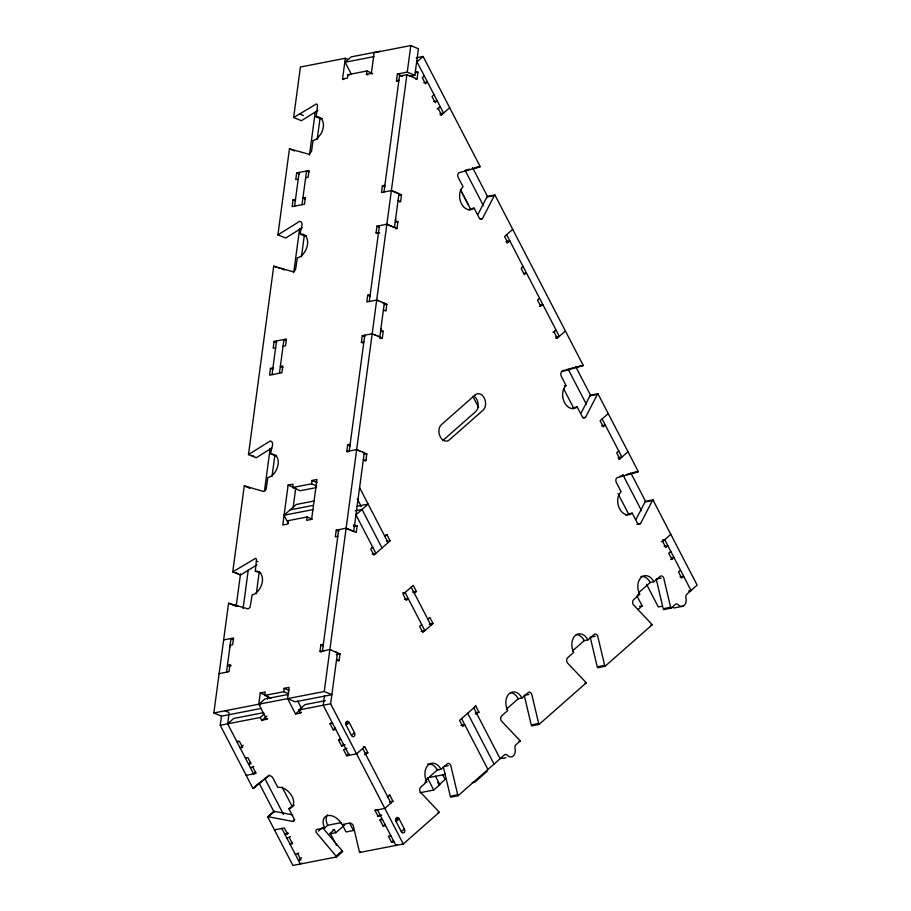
<?xml version="1.0" encoding="UTF-8"?>
<svg xmlns="http://www.w3.org/2000/svg" width="911" height="911" viewBox="0 0 911 911"><rect width="100%" height="100%" fill="white"/><g stroke="black" fill="none" stroke-linecap="round" stroke-linejoin="round"><path stroke-width="1.37" d="M260.648 572.78L255.296 571.288L256.503 559.411A3.576 2.277 -67.3 0 0 255.513 558.341L232.749 571.926L244.285 485.859L263.586 491.484L264.532 491.075A3.576 2.289 -67.3 0 0 266.171 488.911L267.868 477.523C277.741 475.747 283.765 454.748 271.034 453.94C269.884 450.82 275.577 442.177 270.362 440.935L248.475 454.578L273.721 266.171L293.035 271.797L293.968 271.387A3.576 2.289 -67.3 0 0 295.62 269.223L297.305 257.836A12.538 8.017 -67.3 0 0 302.304 255C306.813 250.32 309.558 242.531 306.13 236.507M259.772 572.29C265.067 577.87 261.912 587.128 257.13 592.036A12.447 7.914 -66.9 0 1 252.142 594.872L250.138 606.908A3.576 2.289 -67.3 0 1 248.805 608.423L247.86 608.844L228.559 603.207L213.846 712.96L221.453 716.16L261.366 708.394M229.925 646.912L231.052 638.486L233.592 639.545M318.417 831.117L322.483 827.541L342.16 850.726A3.553 2.312 48.6 0 1 342.718 851.58L336.626 856.944L292.898 865.45L267.652 816.746A3.564 2.323 48.6 0 1 268.426 816.734L292.773 821.46A3.576 2.323 48.6 0 0 293.9 818.499L288.912 808.786A12.492 8.142 48.6 0 0 292.032 796.419A12.492 8.142 48.6 0 0 277.844 787.434L272.776 777.732A3.576 2.323 48.6 0 0 269.052 775.705L253.622 788.174A3.564 2.323 48.6 0 1 252.973 788.436L220.234 725.27L221.453 716.148M313.031 140.488L311.551 151.226L309.216 154.312L289.447 148.823L277.912 234.879L299.81 221.248C305.026 222.489 299.32 231.132 300.471 234.241L304.274 235.847L301.461 256.822M271.079 698.065L264.748 695.4L265.203 692.03L260.261 692.986L258.747 704.226L260.273 704.863M267.481 698.999L267.857 696.198L260.261 692.986M264.748 695.4L283.697 691.711L284.152 688.34L289.094 687.384L287.58 698.612L295.187 701.823L331.843 694.694L324.248 691.495L213.846 712.96M367.691 74.907L366.427 74.372L366.882 71.001L371.95 73.142M353.4 524.941L357.169 525.772L356.258 532.514L346.123 528.232L336.239 530.168L335.339 536.909L337.81 536.431M382.404 302.441L384.305 303.249L380.696 330.215L383.224 331.285L382.324 338.015L372.189 333.745L362.305 335.669L361.394 342.411L362.669 342.946M397.731 81.33L396.456 80.794L397.367 74.053L407.251 72.128L414.847 75.34L418.411 48.761L410.815 45.55L374.148 52.679L371.369 73.415L366.427 74.372M380.923 328.529L379.796 336.945L377.894 336.148M395.59 219.039L394.463 227.465L386.856 224.254L376.972 226.179L376.072 232.92L377.336 233.455M317.848 110.447L301.427 120.696L293.638 117.53L300.414 67.015L345.315 58.281L347.854 59.352M226.532 672.193L230.153 645.227L232.624 644.749L233.523 638.007L223.639 639.932M236.234 605.781L240.527 573.816M231.178 665.508L229.914 664.973L229.003 671.714L219.118 673.628M272.924 367.919L270.453 368.397L269.554 375.138L281.909 372.736L282.809 365.994L280.337 366.473L282.877 367.543M283.048 346.26L285.519 345.781L286.43 339.029L274.074 341.431L273.163 348.184L275.634 347.695M295.506 199.395L293.035 199.885L292.135 206.626L304.49 204.223L305.401 197.482L302.93 197.96L305.458 199.031M305.64 177.736L308.112 177.258L309.011 170.516L296.656 172.919L295.745 179.661L298.216 179.182M272.025 374.66L276.545 340.953M294.606 206.137L299.127 172.441M255.627 772.084L253.588 773.872L227.648 723.824L229.048 713.404M243.089 608.502L248.316 569.591M279.438 373.225L283.959 339.518L286.487 340.589M302.019 204.702L306.54 170.995L309.068 172.065M264.429 491.28L270.18 448.337M293.729 272.617L299.639 228.502M309.489 155.041L315.24 112.076M322.312 118.498L320 118.498L316.197 116.893L317.54 105.574A3.576 2.289 -67.1 0 0 316.413 103.956L293.638 117.53M256.298 593.858L259.1 572.894M272.013 476.51L274.826 455.534L276.375 455.432M317.187 139.474L320 118.498M343.8 79.553L342.536 79.018L345.315 58.281M316.447 487.567L300.209 490.722L292.602 487.51L293.057 484.14L288.115 485.107L282.774 524.987L287.717 524.03L288.161 520.659L307.109 516.981L312.177 519.111M366.882 71.001L347.934 74.679L347.478 78.05L342.536 79.018M293.137 507.564L295.722 488.307L288.115 485.107M307.109 516.981L306.665 520.34L311.608 519.384L316.948 479.493L312.006 480.461L311.551 483.821L292.602 487.51M384.863 185.252L382.392 185.73L381.493 192.472L391.377 190.558L398.984 193.758L395.363 220.724L397.902 221.794L397.002 228.536L395.761 228.775M370.196 294.743L367.725 295.221L366.814 301.962L376.71 300.038L378.612 300.835M348.048 452.05L346.772 451.514L347.683 444.773L350.154 444.295M321.241 652.048L319.977 651.513L320.877 644.772L323.348 644.293M338.71 529.678L322.448 651.035L324.305 650.67M349.243 451.036L364.776 335.18M369.285 301.484L379.443 225.7M383.964 191.993L399.485 76.148L406.898 74.702L417.044 78.984L417.944 72.242L415.405 71.172M324.248 691.495L406.898 74.702M407.251 72.128L410.815 45.55M324.51 695.56L323.211 705.239L349.152 755.299M443.304 766.641L450.307 796.225A3.564 2.528 79 0 0 450.672 797.171L458.085 795.724A3.564 2.528 79 0 1 457.721 794.779L450.717 765.194A3.564 2.528 79 0 0 447.506 763.657L441.015 769.305A12.492 8.848 79 0 0 428.375 764.887A12.492 8.848 79 0 0 426.792 781.832L420.7 787.195A3.564 2.528 79 0 0 420.244 792.035L438.692 811.542A3.564 2.528 79 0 1 439.227 812.339L403.288 843.985L330.625 703.804L337.469 652.8L335.555 652.003M337.856 660.851L339.097 660.612L339.997 653.87L329.862 649.6L319.977 651.513M364.662 460.852L365.892 460.613L366.803 453.872L356.668 449.59L346.772 451.514M376.71 300.038L386.845 304.32L385.934 311.061L383.406 309.991M399.371 201.809L400.612 201.57L401.512 194.829L391.377 190.558M478.024 214.244L486.941 197.004A3.564 2.528 79 0 1 487.453 196.366L494.867 194.92L583.245 365.413A3.587 2.539 79 0 1 582.596 365.801L561.802 371.608A3.564 2.528 79 0 0 561.096 375.856L566.084 385.592A12.492 8.848 79 0 0 564.513 402.525A12.492 8.848 79 0 0 577.153 406.944L581.901 416.088A3.564 2.528 79 0 0 585.511 417.352L597.4 394.361A3.564 2.528 79 0 1 597.923 393.723L638.292 471.602A3.587 2.539 79 0 1 637.643 471.989L616.838 477.797A3.564 2.528 79 0 0 616.143 482.044L621.131 491.781A12.492 8.848 79 0 0 619.56 508.725A12.492 8.848 79 0 0 632.2 513.132L636.948 522.288A3.564 2.528 79 0 0 640.558 523.54L652.447 500.56A3.564 2.528 79 0 1 652.959 499.923L697.154 585.158L686.769 594.302A3.564 2.528 79 0 0 685.915 598.026A7.14 5.056 79 0 1 684.195 605.462A7.14 5.056 79 0 1 678.251 604.767A3.564 2.528 79 0 0 675.279 604.426L670.997 608.195L663.584 609.641A3.576 2.539 79 0 1 663.219 608.696L656.216 579.111L661.158 578.143M479.995 219.027L482.466 218.549L494.354 195.558A3.564 2.528 79 0 1 494.867 194.92M581.07 413.047L589.986 395.807A3.564 2.528 79 0 1 590.51 395.169L597.923 393.723M636.117 519.236L645.034 501.995A3.564 2.528 79 0 1 645.546 501.357L652.959 499.923M318.03 137.641L320.991 133.735A12.469 7.926 -67.1 0 0 323.28 127.005C324.236 122.529 321.754 115.799 316.197 116.893M351.259 74.076L345.121 62.233L351.213 56.869L380.046 51.255M417.022 61.846L423.114 56.482L480.188 166.611A3.564 2.528 79 0 1 479.55 166.998L458.745 172.805A3.564 2.528 79 0 0 458.039 177.053L463.039 186.789A12.492 8.848 79 0 0 461.467 203.722A12.492 8.848 79 0 0 474.107 208.141L478.844 217.285A3.564 2.528 79 0 0 482.466 218.549M424.31 75.932L422.283 77.72L425.448 83.823L427.475 82.036L423.763 82.753M434.069 94.744L432.03 96.532L435.196 102.624L437.223 100.836L433.522 101.554M437.143 109.013L440.412 106.974L439.17 107.225M440.298 115.105L441.539 114.866L449.67 107.714M512.711 229.333L504.58 236.496L507.746 242.588L509.773 240.8L506.072 241.517M288.354 523.518L284.061 515.227L296.246 504.489L314.101 501.016M539.551 298.239L537.524 300.026L540.678 306.13L542.717 304.342L540.246 304.821M552.886 332.299L556.154 330.272L554.913 330.511M556.04 338.402L557.281 338.152L565.401 331M442.928 440.446L475.724 411.567A8.916 6.32 79 0 0 474.95 396.889M384.943 536.522L386.981 534.723L390.136 540.827L373.886 555.141L370.731 549.037L372.758 547.249L371.517 547.488M227.648 723.824L233.74 718.46L263.575 712.653M220.234 725.27L260.193 717.492L264.258 713.917M608.218 413.605L600.098 420.757L603.264 426.86L605.291 425.073L601.579 425.79M238.01 740.95L236.997 741.85L239.468 741.372L242.622 747.464L240.151 747.954L243.203 745.266M260.193 717.492L261.776 720.544L266.855 716.069M261.776 720.544L267.732 718.688M414.346 593.243L416.384 591.455L413.218 585.363L403.061 594.302L406.226 600.406L408.253 598.618L404.552 599.336M301.507 712.129L300.493 713.017L298.91 709.965L305.003 704.602L325.261 700.661M287.648 698.726L295.551 713.985L300.63 709.51M250.616 762.427L248.589 764.215L251.06 763.737L247.894 757.633L245.423 758.111M250.434 767.768L253.918 766.402M421.691 624.536L419.664 626.324L422.829 632.428L432.987 623.477L429.821 617.385L427.794 619.173M618.728 450.991L616.701 452.778L619.856 458.882L627.986 451.731M252.973 788.436L259.066 783.061A3.564 2.323 48.6 0 0 259.715 782.8L269.36 775.01M253.622 788.174L258.701 783.699M335.715 729.369L333.244 729.848L330.089 723.744L331.103 722.856M333.244 729.848L335.282 728.06M346.18 725.247L349.232 722.56L354.493 732.729A2.676 1.902 79 0 1 354.163 736.361A2.676 1.902 79 0 1 351.452 735.416L346.18 725.247A2.676 1.902 79 0 1 346.522 721.614A2.676 1.902 79 0 1 349.232 722.56L345.52 723.277M345.167 744.742L341.682 746.12L338.516 740.017L339.53 739.117M351.452 735.405L354.493 732.729M341.682 746.12L343.709 744.321M267.652 816.746L273.744 811.382A3.564 2.323 48.6 0 1 274.518 811.371L292.773 814.912M269.44 815.846L274.518 811.371M347.011 748.295L343.527 749.673L346.681 755.777L356.577 753.852L364.696 746.701L367.862 752.793L364.594 754.82M346.681 755.777L348.719 753.989M288.912 808.786L291.964 806.098A12.481 8.131 48.6 0 0 294.128 805.222M292.773 821.46L294.8 819.672M287.067 832.756L285.041 834.544L288.525 833.166M286.874 838.086L290.358 836.708M292.067 842.39L290.04 844.178L292.511 843.7L289.345 837.608M336.626 856.944A3.553 2.312 48.6 0 0 336.068 856.101L316.14 832.347A3.576 2.323 48.6 0 1 317.279 829.374L324.692 827.94L327.732 825.252L341.579 822.565M295.312 854.347L298.797 852.981M301.518 857.763L298.466 860.451L300.937 859.973L297.783 853.869M343.424 825.184L344.665 824.945L335.863 832.7L334.28 829.648L330.215 833.223L336.546 845.431M475.69 714.213L478.958 712.186L475.804 706.082L459.554 720.396L462.708 726.5L464.747 724.712L461.034 725.429M661.443 541.726L662.673 541.487L670.803 534.336M301.325 863.116L300.311 864.004L281.863 828.429M387.79 796.954L389.817 795.166L392.983 801.259L384.852 808.421L374.968 810.346L378.133 816.438L381.618 815.072M374.968 810.346L375.992 809.446M670.769 551.394L668.742 553.182L671.897 559.274L673.946 557.475L672.102 557.828M378.133 816.438L380.16 814.65M336.068 856.101L342.16 850.726M385.604 825.605L383.132 826.083L379.967 819.98L380.992 819.091M425.46 780.465L438.123 769.305M506.402 709.168L518.257 698.726L521.957 698.008L528.448 692.36A3.564 2.528 79 0 1 531.66 693.897L538.663 723.482A3.587 2.539 79 0 0 539.039 724.427L531.614 725.873A3.587 2.539 79 0 1 531.25 724.928L524.246 695.344L529.189 694.376M572.381 651.046L584.236 640.615L587.937 639.886L594.428 634.25A3.564 2.528 79 0 1 597.65 635.787L604.653 665.372A3.587 2.539 79 0 0 605.018 666.317L597.605 667.752A3.587 2.539 79 0 1 597.229 666.806L590.237 637.222L595.179 636.265M638.372 592.936L650.215 582.493L653.927 581.776L660.418 576.128A3.564 2.528 79 0 1 663.629 577.665L670.633 607.25A3.576 2.539 79 0 0 670.997 608.195M653.927 581.776A12.492 8.848 79 0 0 641.276 577.358A12.492 8.848 79 0 0 639.704 594.302L633.612 599.666A3.564 2.528 79 0 0 633.156 604.505L651.604 624.012A3.564 2.528 79 0 1 652.139 624.809L605.018 666.317M383.132 826.083L385.159 824.296M324.692 827.94A12.503 8.153 48.6 0 1 327.812 815.561A12.503 8.153 48.6 0 1 342.012 824.569L349.403 823.134A3.576 2.323 48.6 0 1 353.126 825.15L359.572 852.491L360.585 851.591M680.54 570.184L678.49 571.983L681.644 578.086L683.683 576.299L679.97 577.016M396.069 821.483L399.109 818.795L404.382 828.964A2.676 1.902 79 0 1 404.04 832.597A2.676 1.902 79 0 1 401.33 831.641L396.069 821.483A2.676 1.902 79 0 1 396.399 817.85A2.676 1.902 79 0 1 399.109 818.795L395.408 819.513M638.099 609.505L642.164 605.929L636.948 595.862M420.039 792.707L433.773 790.042L439.865 784.678L435.435 776.138M401.33 831.641L404.382 828.964M390.876 835.774L388.405 836.252L391.559 842.356L393.598 840.557M396.9 844.531L395.875 845.431L377.439 809.868M458.085 795.724L504.398 754.934A3.564 2.528 79 0 1 507.37 755.276A7.14 5.056 79 0 0 513.314 755.971A7.14 5.056 79 0 0 515.034 748.535A3.564 2.528 79 0 1 515.888 744.811L520.181 741.042A3.564 2.528 79 0 0 519.634 740.244L501.198 720.738A3.564 2.528 79 0 1 501.642 715.898L507.734 710.534A12.492 8.848 79 0 1 509.317 693.59A12.492 8.848 79 0 1 521.957 698.008M539.039 724.427L586.16 682.92A3.564 2.528 79 0 0 585.625 682.123L567.177 662.616A3.564 2.528 79 0 1 567.633 657.776L573.725 652.413A12.492 8.848 79 0 1 575.296 635.479A12.492 8.848 79 0 1 587.937 639.886M487.146 771.298L474.961 782.037L472.217 782.572M302.11 227.796L285.701 238.044L277.912 234.879M271.615 448.144L256.264 457.732L248.475 454.578M256.948 564.831L240.538 575.08L232.749 571.926M465.635 170.255L469.529 169.161M562.178 370.868L564.786 370.139M566.084 369.775L573.884 367.6M619.822 476.339L623.728 475.246M626.324 474.517L630.23 473.435A3.587 2.539 79 0 0 630.56 473.276M345.121 62.233L373.954 56.63M416.213 57.826L423.114 56.482M415.473 72.721L417.944 72.242M409.904 76.296L414.847 75.34M396.456 80.794L398.927 80.316M415.803 79.223L417.044 78.984M439.865 113.795L443.566 113.078L416.726 61.299M475.246 167.567L477.717 167.089M478.958 166.85L480.188 166.611M474.608 167.954L479.55 166.998M399.041 195.307L401.512 194.829M486.941 197.004L493.124 195.797M395.431 222.273L397.902 221.794M474.107 208.141L470.395 208.858A12.492 8.848 79 0 1 469.017 209.826M376.072 232.92L379.807 232.977M506.505 242.827L507.746 242.588M521.98 266.969L523.21 266.729L521.183 268.517L524.349 274.621L526.376 272.822L524.52 273.186M384.374 304.798L386.845 304.32M380.752 331.763L383.224 331.285M539.449 306.369L540.678 306.13M379.853 338.505L382.324 338.015M361.394 342.411L363.865 341.921M555.608 337.093L559.308 336.364L506.618 234.708M577.062 366.609L575.832 366.848A3.587 2.539 79 0 1 575.353 367.167M579.533 366.131L583.245 365.413M576.412 366.996L582.596 365.801M564.239 385.957L566.084 385.592M589.986 395.807L596.17 394.611M572.199 408.549A12.492 8.848 79 0 0 573.452 407.661L577.153 406.944M364.332 454.35L366.803 453.872M583.04 417.83L585.511 417.352M290.154 509.853L313.498 505.32M284.061 515.227L312.894 509.613M357.112 506.254L368.146 504.113L355.95 514.829L375.924 553.353L372.212 554.07M618.182 457.812L621.894 457.094L602.125 418.969M618.626 459.121L619.856 458.882M355.153 510.809L362.054 509.477M353.457 526.49L357.169 525.772M632.109 472.809L638.292 471.602M632.701 472.946L637.643 471.989M385.74 534.973L386.981 534.723M386.435 541.544L390.136 540.827M645.034 501.995L651.217 500.799M625.88 515.307A12.492 8.848 79 0 0 628.499 513.861L632.2 513.132M636.846 524.269L640.558 523.54M662.24 540.177L664.711 539.699L691.062 590.533L688.591 591.011M402.628 592.993L405.099 592.514L424.856 630.64L421.155 631.357M412.672 592.184L416.384 591.455M664.165 546.52L667.865 545.803L665.839 547.591L662.673 541.487M670.667 559.513L671.897 559.274M429.275 624.206L432.987 623.477M229.914 664.973L227.443 665.451L229.971 666.522M637.848 594.655L639.704 594.302M336.284 654.588L339.997 653.87M639.533 606.441L642.164 605.929M662.274 606.202L658.311 606.965L646.582 584.327M664.449 608.457L670.633 607.25M682.851 606.248L675.427 607.694A7.14 5.056 79 0 1 672.238 607.318M288.24 694.433L264.907 698.965L258.815 704.34L266.718 719.588M650.909 625.048L652.139 624.809M298.91 709.965L330.625 703.804M295.551 713.985L300.493 713.017M598.47 666.567L604.653 665.372M330.089 723.744L332.561 723.266M584.919 683.159L586.16 682.92M474.563 706.321L475.804 706.082M475.257 712.903L478.958 712.186M338.516 740.017L340.987 739.538M363.466 746.94L364.696 746.701M246.175 775.318L256.059 773.393L252.905 767.29M365.391 753.272L367.862 752.793M532.491 724.689L538.663 723.482M518.94 741.281L520.181 741.042M444.545 766.402L448.246 765.673M441.015 769.305L437.303 770.023A12.492 8.848 79 0 0 427.669 764.056M445.297 774.373L427.441 777.846L433.773 790.042M424.936 782.185L426.792 781.832M388.587 795.405L389.817 795.166M389.27 801.987L392.983 801.259M274.45 829.864L284.346 827.962L287.512 834.066M451.537 795.986L457.721 794.779M379.967 819.98L382.438 819.501M333.039 829.887L334.28 829.648M437.997 812.578L439.227 812.339M329.68 833.895L335.863 832.7M391.559 842.356L394.03 841.866M359.572 852.491L403.288 843.985M304.274 235.847L306.586 235.847M374.091 334.542L375.992 335.35M358.182 450.239L359.708 450.877M362.749 452.163L364.263 452.801L353.73 531.455L346.123 528.243M274.826 455.534L271.034 453.94M329.862 649.6L331.763 650.397M397.367 74.053L402.434 76.194M371.369 73.415L372.633 73.95M347.934 74.679L349.198 75.214M299.662 113.909L303.454 115.515M382.392 185.73L384.932 186.801M289.447 148.823L291.987 149.894M293.251 150.429L294.515 150.964M398.073 200.5L400.612 201.57M296.656 172.919L299.184 173.99M386.856 224.254L397.002 228.536M376.972 226.179L379.511 227.249M293.035 199.885L295.574 200.955M367.725 295.221L370.253 296.291M280.964 268.381L284.767 269.986M278.219 267.777L279.483 268.312M273.721 266.171L276.261 267.242M362.305 335.669L364.833 336.728M274.074 341.431L276.602 342.502M270.453 368.397L272.993 369.467M347.683 444.773L350.211 445.843M363.364 459.543L365.892 460.613M312.006 480.461L317.074 482.602M251.732 455.363L254.271 456.434M311.551 483.821L316.618 485.962M248.771 487.465L250.035 488M244.285 485.859L249.352 488M336.239 530.168L338.767 531.238M256.651 561.176L257.927 561.711M236.006 572.712L238.545 573.782M233.899 604.619L237.703 606.225M233.045 604.813L234.309 605.348M228.559 603.207L233.626 605.348M234.89 605.883L236.154 606.419M320.877 644.772L323.416 645.842M336.558 659.541L339.097 660.612M284.152 688.34L289.22 690.481M283.697 691.711L288.764 693.852M225.074 710.774L228.877 712.379M460.465 189.659L470.247 208.494M472.479 167.476L487.533 196.525M575.684 366.575L590.544 395.237M630.833 472.98L645.694 501.631M438.373 108.773L441.539 114.866M554.116 332.06L557.281 338.152M465.077 170.323L483.411 205.681M568.305 369.456L586.388 404.347M622.805 474.608L641.538 510.741M460.374 189.511L468.55 205.305M563.681 388.826L573.452 407.661M618.045 493.694L628.499 513.861M472.832 396.376L478.617 407.524M359.594 487.624L388.109 542.626M411.191 587.151L430.949 625.276M473.766 707.87L500.116 758.704M357.249 498.841L361.28 506.618M362.043 509.465L382.016 548.001M467.673 713.245L494.024 764.078M461.581 718.608L487.932 769.442M442.518 774.441L445.126 779.474L439.034 784.838L437.735 782.321M362.669 748.489L390.956 803.047M297.692 700.992L301.643 708.61M349.676 823.202L353.468 830.513L346.055 831.959L342.889 825.856M282.125 787.115L291.964 806.098M264.782 778.347L283.515 814.468M259.305 783.517L274.154 812.168M327.732 825.252A12.56 8.188 48.6 0 1 326.548 822.246L326.161 820.162A12.56 8.188 48.6 0 1 327.505 814.81M318.076 137.618A12.469 7.926 -67.1 0 1 313.088 140.488M255.342 571.379A12.447 7.914 -66.9 0 1 259.817 572.381M300.471 234.252A12.515 7.983 -67.2 0 1 306.13 236.496M472.775 168.045A3.564 2.528 79 0 1 472.308 168.364M640.9 576.469A12.492 8.848 79 0 1 650.215 582.493M576.378 634.511A12.492 8.848 79 0 1 584.236 640.615M510.399 692.633A12.492 8.848 79 0 1 518.257 698.726M505.89 757.417A7.14 5.056 79 0 1 501.357 757.827M475.235 394.873L441.38 424.685A8.916 6.32 79 0 0 440.252 436.79A8.916 6.32 79 0 0 449.282 439.945L483.137 410.121A8.916 6.32 79 0 0 484.265 398.027A8.916 6.32 79 0 0 475.235 394.873"/></g></svg>
